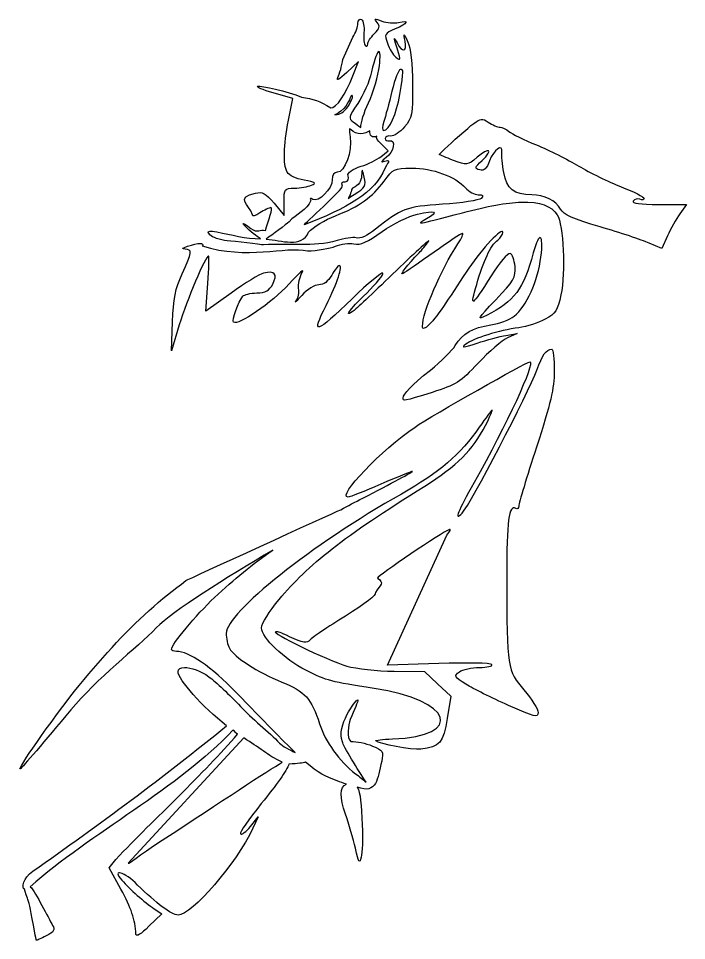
# Model space of a CAD drawing. Header units: centimetres. Extents: x -7.1 to 27.8, y -26.2 to 9.4.
# Drawn here: x 0.31 to 5.8, y -26.21 to -18.63 of the extents above; entities that cross this region are included whole.
import ezdxf

# ---------------------------------------------------------------- set-up
doc = ezdxf.new("R2010")
doc.units = ezdxf.units.CM
doc.header["$MEASUREMENT"] = 0
doc.layers.add('Layer 1', color=7, linetype='Continuous')

msp = doc.modelspace()

# ---------------------------------------------------------------- linework, layer by layer
at = {"layer": 'Layer 1', "color": 69}
for points, knots in [([(3.24245, -18.63113), (3.2368, -18.6328), (3.24267, -18.64174), (3.25651, -18.65841), (3.25651, -18.65841), (3.28243, -18.68966), (3.27743, -18.70777), (3.23336, -18.75185), (3.23336, -18.75185), (3.20328, -18.78192), (3.17879, -18.82003), (3.17879, -18.83701), (3.17879, -18.83701), (3.17879, -18.85399), (3.17025, -18.85989), (3.15977, -18.84941), (3.15977, -18.84941), (3.14929, -18.83893), (3.144, -18.79061), (3.14819, -18.74192), (3.14819, -18.74192), (3.15239, -18.69324), (3.14389, -18.64487), (3.12835, -18.63526), (3.12835, -18.63526), (3.11237, -18.62539), (3.09911, -18.6388), (3.09858, -18.66586), (3.09858, -18.66586), (3.09807, -18.69218), (3.07977, -18.74371), (3.05724, -18.77996), (3.05724, -18.77996), (3.05724, -18.77996), (2.97456, -18.96351), (2.97456, -18.96351), (2.97456, -18.96351), (2.96659, -19.01553), (2.9484, -19.08158), (2.93405, -19.11069), (2.93405, -19.11069), (2.9178, -19.14363), (2.94496, -19.12866), (3.00598, -19.071), (3.00598, -19.071), (3.00598, -19.071), (3.10354, -18.9784), (3.10354, -18.9784), (3.10354, -18.9784), (3.10354, -18.9784), (3.05807, -19.09746), (3.05807, -19.09746), (3.05807, -19.09746), (2.99889, -19.2501), (2.92118, -19.36204), (2.87451, -19.36204), (2.87451, -19.36204), (2.78819, -19.30104), (2.7288, -19.29018), (2.63391, -19.27192), (2.63391, -19.27192), (2.51965, -19.22807), (2.30118, -19.17447), (2.27424, -19.18345), (2.27424, -19.18345), (2.25718, -19.18914), (2.31458, -19.21338), (2.4024, -19.23802), (2.4024, -19.23802), (2.4024, -19.23802), (2.56198, -19.28349), (2.56198, -19.28349), (2.56198, -19.28349), (2.56198, -19.28349), (2.52725, -19.46126), (2.52725, -19.46126), (2.52725, -19.46126), (2.48566, -19.6761), (2.48208, -19.82523), (2.5165, -19.88955), (2.5165, -19.88955), (2.53163, -19.91783), (2.5881, -19.94504), (2.65541, -19.95653), (2.65541, -19.95653), (2.74873, -19.97246), (2.75931, -19.97977), (2.71576, -19.99787), (2.71576, -19.99787), (2.68666, -20.00997), (2.62415, -20.02082), (2.57686, -20.02185), (2.57686, -20.02185), (2.4937, -20.02364), (2.49087, -20.02694), (2.49087, -20.13512), (2.49087, -20.13512), (2.49087, -20.13512), (2.49087, -20.24757), (2.49087, -20.24757), (2.49087, -20.24757), (2.49087, -20.24757), (2.40819, -20.1467), (2.40819, -20.1467), (2.40819, -20.1467), (2.33876, -20.06247), (2.31399, -20.04889), (2.25605, -20.06319), (2.25605, -20.06319), (2.09011, -20.09991), (2.19722, -20.15287), (2.23207, -20.24095), (2.23207, -20.24095), (2.22772, -20.25662), (2.2542, -20.25004), (2.29078, -20.22607), (2.29078, -20.22607), (2.32736, -20.2021), (2.36869, -20.18225), (2.38338, -20.18225), (2.38338, -20.18225), (2.40149, -20.18225), (2.36482, -20.28776), (2.33708, -20.37159), (2.33708, -20.37159), (2.29719, -20.35706), (2.27017, -20.39602), (2.21884, -20.35258), (2.21884, -20.35258), (2.06091, -20.23742), (2.23747, -20.4054), (2.29822, -20.43774), (2.29822, -20.43774), (2.17532, -20.44054), (2.05836, -20.40357), (1.93855, -20.38234), (1.93855, -20.38234), (1.91017, -20.37758), (1.89187, -20.37525), (1.88067, -20.37573), (1.88067, -20.37573), (1.86201, -20.37652), (1.86467, -20.38521), (1.8815, -20.40549), (1.8815, -20.40549), (1.89896, -20.42653), (1.963, -20.44876), (2.02371, -20.45427), (2.02371, -20.45427), (2.08443, -20.45979), (2.29513, -20.48646), (2.32302, -20.489), (2.32302, -20.489), (2.53147, -20.47237), (2.72636, -20.51116), (2.92743, -20.45345), (2.92743, -20.45345), (2.98564, -20.43403), (3.05701, -20.42376), (3.08535, -20.43112), (3.08535, -20.43112), (3.1182, -20.43965), (3.17578, -20.41389), (3.2441, -20.35919), (3.2441, -20.35919), (3.45797, -20.18795), (3.49008, -20.17533), (3.79477, -20.15496), (3.79477, -20.15496), (3.95319, -20.14437), (4.09586, -20.12259), (4.11227, -20.10618), (4.11227, -20.10618), (4.13441, -20.08404), (4.12844, -20.07642), (4.08829, -20.07642), (4.08829, -20.07642), (4.05853, -20.07642), (4.01101, -20.05058), (3.98328, -20.01936), (3.98328, -20.01936), (3.89984, -19.9254), (3.71129, -19.85627), (3.54259, -19.85731), (3.54259, -19.85731), (3.39543, -19.85821), (3.38741, -19.86201), (3.31356, -19.96397), (3.31356, -19.96397), (3.21709, -20.09714), (3.11391, -20.17013), (2.9142, -20.2484), (2.9142, -20.2484), (2.82752, -20.28237), (2.72745, -20.34358), (2.69179, -20.38482), (2.69179, -20.38482), (2.63682, -20.51788), (2.46825, -20.44981), (2.34369, -20.44104), (2.34369, -20.44104), (2.38901, -20.40845), (2.51053, -20.31987), (2.53221, -20.29801), (2.53221, -20.29801), (2.5911, -20.23487), (2.68203, -20.20194), (2.71163, -20.12272), (2.71163, -20.12272), (2.70131, -20.10602), (2.70772, -20.10232), (2.72734, -20.11445), (2.72734, -20.11445), (2.77337, -20.1429), (2.88774, -20.0272), (2.88774, -19.95239), (2.88774, -19.95239), (2.88774, -19.91444), (2.90377, -19.89121), (2.92908, -19.89121), (2.92908, -19.89121), (2.98997, -19.89121), (3.0544, -19.71578), (3.03492, -19.60265), (3.03492, -19.60265), (3.02443, -19.54173), (3.02687, -19.52008), (3.04236, -19.54311), (3.04236, -19.54311), (3.08261, -19.5842), (3.16129, -19.58134), (3.19532, -19.5489), (3.19532, -19.5489), (3.19435, -19.58929), (3.2157, -19.6124), (3.25403, -19.59521), (3.25403, -19.59521), (3.24433, -19.60601), (3.261, -19.62947), (3.29123, -19.6597), (3.29123, -19.6597), (3.29123, -19.6597), (3.34663, -19.71427), (3.34663, -19.71427), (3.34663, -19.71427), (3.34663, -19.71427), (3.28627, -19.76305), (3.28627, -19.76305), (3.28627, -19.76305), (3.25342, -19.78966), (3.18146, -19.82494), (3.12587, -19.8416), (3.12587, -19.8416), (3.05833, -19.86183), (3.00828, -19.89599), (3.01755, -19.92015), (3.01755, -19.92015), (3.02596, -19.94205), (3.02187, -19.96893), (2.9944, -19.96893), (2.9944, -19.96893), (2.96392, -19.96893), (2.96128, -19.97635), (2.97208, -20.00448), (2.97208, -20.00448), (2.98091, -20.0275), (2.6496, -20.32401), (2.65535, -20.32356), (2.65535, -20.32356), (3.00425, -20.19177), (3.2457, -20.0554), (3.31935, -19.85896), (3.31935, -19.85896), (3.36165, -19.79091), (3.36156, -19.78792), (3.31769, -19.80108), (3.31769, -19.80108), (3.28483, -19.81094), (3.28875, -19.80194), (3.33092, -19.77049), (3.33092, -19.77049), (3.39421, -19.72329), (3.4135, -19.61933), (3.35655, -19.63241), (3.35655, -19.63241), (3.33793, -19.63669), (3.32305, -19.62795), (3.32348, -19.6134), (3.32348, -19.6134), (3.32391, -19.59884), (3.34449, -19.58944), (3.36895, -19.59272), (3.36895, -19.59272), (3.39342, -19.59602), (3.44402, -19.56273), (3.4814, -19.51831), (3.4814, -19.51831), (3.54486, -19.4429), (3.54949, -19.41987), (3.54838, -19.16857), (3.54838, -19.16857), (3.5476, -18.99396), (3.53378, -18.87113), (3.50951, -18.81965), (3.50951, -18.81965), (3.47215, -18.74036), (3.4722, -18.74035), (3.48719, -18.81303), (3.48719, -18.81303), (3.5053, -18.9008), (3.46375, -18.909), (3.42022, -18.82626), (3.42022, -18.82626), (3.39642, -18.78102), (3.39321, -18.77944), (3.40616, -18.81965), (3.40616, -18.81965), (3.45477, -18.97051), (3.45479, -18.98014), (3.4103, -18.94367), (3.4103, -18.94367), (3.38707, -18.92464), (3.35609, -18.8733), (3.34084, -18.82957), (3.34084, -18.82957), (3.31452, -18.75406), (3.31732, -18.74859), (3.40451, -18.71216), (3.40451, -18.71216), (3.51001, -18.66808), (3.52778, -18.63453), (3.43262, -18.65841), (3.43262, -18.65841), (3.39725, -18.66729), (3.33575, -18.66188), (3.29619, -18.64684), (3.29619, -18.64684), (3.26526, -18.63508), (3.2481, -18.62946), (3.24245, -18.63113)], [0, 0, 0, 0, 0.0116279, 0.0116279, 0.0116279, 0.0116279, 0.0232558, 0.0232558, 0.0232558, 0.0232558, 0.0348837, 0.0348837, 0.0348837, 0.0348837, 0.0465116, 0.0465116, 0.0465116, 0.0465116, 0.0581395, 0.0581395, 0.0581395, 0.0581395, 0.0697674, 0.0697674, 0.0697674, 0.0697674, 0.0813953, 0.0813953, 0.0813953, 0.0813953, 0.0930233, 0.0930233, 0.0930233, 0.0930233, 0.1046512, 0.1046512, 0.1046512, 0.1046512, 0.1162791, 0.1162791, 0.1162791, 0.1162791, 0.127907, 0.127907, 0.127907, 0.127907, 0.1395349, 0.1395349, 0.1395349, 0.1395349, 0.1511628, 0.1511628, 0.1511628, 0.1511628, 0.1627907, 0.1627907, 0.1627907, 0.1627907, 0.1744186, 0.1744186, 0.1744186, 0.1744186, 0.1860465, 0.1860465, 0.1860465, 0.1860465, 0.1976744, 0.1976744, 0.1976744, 0.1976744, 0.2093023, 0.2093023, 0.2093023, 0.2093023, 0.2209302, 0.2209302, 0.2209302, 0.2209302, 0.2325581, 0.2325581, 0.2325581, 0.2325581, 0.244186, 0.244186, 0.244186, 0.244186, 0.255814, 0.255814, 0.255814, 0.255814, 0.2674419, 0.2674419, 0.2674419, 0.2674419, 0.2790698, 0.2790698, 0.2790698, 0.2790698, 0.2906977, 0.2906977, 0.2906977, 0.2906977, 0.3023256, 0.3023256, 0.3023256, 0.3023256, 0.3139535, 0.3139535, 0.3139535, 0.3139535, 0.3255814, 0.3255814, 0.3255814, 0.3255814, 0.3372093, 0.3372093, 0.3372093, 0.3372093, 0.3488372, 0.3488372, 0.3488372, 0.3488372, 0.3604651, 0.3604651, 0.3604651, 0.3604651, 0.372093, 0.372093, 0.372093, 0.372093, 0.3837209, 0.3837209, 0.3837209, 0.3837209, 0.3953488, 0.3953488, 0.3953488, 0.3953488, 0.4069767, 0.4069767, 0.4069767, 0.4069767, 0.4186047, 0.4186047, 0.4186047, 0.4186047, 0.4302326, 0.4302326, 0.4302326, 0.4302326, 0.4418605, 0.4418605, 0.4418605, 0.4418605, 0.4534884, 0.4534884, 0.4534884, 0.4534884, 0.4651163, 0.4651163, 0.4651163, 0.4651163, 0.4767442, 0.4767442, 0.4767442, 0.4767442, 0.4883721, 0.4883721, 0.4883721, 0.4883721, 0.5, 0.5, 0.5, 0.5, 0.5116279, 0.5116279, 0.5116279, 0.5116279, 0.5232558, 0.5232558, 0.5232558, 0.5232558, 0.5348837, 0.5348837, 0.5348837, 0.5348837, 0.5465116, 0.5465116, 0.5465116, 0.5465116, 0.5581395, 0.5581395, 0.5581395, 0.5581395, 0.5697674, 0.5697674, 0.5697674, 0.5697674, 0.5813953, 0.5813953, 0.5813953, 0.5813953, 0.5930233, 0.5930233, 0.5930233, 0.5930233, 0.6046512, 0.6046512, 0.6046512, 0.6046512, 0.6162791, 0.6162791, 0.6162791, 0.6162791, 0.627907, 0.627907, 0.627907, 0.627907, 0.6395349, 0.6395349, 0.6395349, 0.6395349, 0.6511628, 0.6511628, 0.6511628, 0.6511628, 0.6627907, 0.6627907, 0.6627907, 0.6627907, 0.6744186, 0.6744186, 0.6744186, 0.6744186, 0.6860465, 0.6860465, 0.6860465, 0.6860465, 0.6976744, 0.6976744, 0.6976744, 0.6976744, 0.7093023, 0.7093023, 0.7093023, 0.7093023, 0.7209302, 0.7209302, 0.7209302, 0.7209302, 0.7325581, 0.7325581, 0.7325581, 0.7325581, 0.744186, 0.744186, 0.744186, 0.744186, 0.755814, 0.755814, 0.755814, 0.755814, 0.7674419, 0.7674419, 0.7674419, 0.7674419, 0.7790698, 0.7790698, 0.7790698, 0.7790698, 0.7906977, 0.7906977, 0.7906977, 0.7906977, 0.8023256, 0.8023256, 0.8023256, 0.8023256, 0.8139535, 0.8139535, 0.8139535, 0.8139535, 0.8255814, 0.8255814, 0.8255814, 0.8255814, 0.8372093, 0.8372093, 0.8372093, 0.8372093, 0.8488372, 0.8488372, 0.8488372, 0.8488372, 0.8604651, 0.8604651, 0.8604651, 0.8604651, 0.872093, 0.872093, 0.872093, 0.872093, 0.8837209, 0.8837209, 0.8837209, 0.8837209, 0.8953488, 0.8953488, 0.8953488, 0.8953488, 0.9069767, 0.9069767, 0.9069767, 0.9069767, 0.9186047, 0.9186047, 0.9186047, 0.9186047, 0.9302326, 0.9302326, 0.9302326, 0.9302326, 0.9418605, 0.9418605, 0.9418605, 0.9418605, 0.9534884, 0.9534884, 0.9534884, 0.9534884, 0.9651163, 0.9651163, 0.9651163, 0.9651163, 0.9767442, 0.9767442, 0.9767442, 0.9767442, 1, 1, 1, 1]), ([(3.27139, -18.89737), (3.2813, -18.89849), (3.28421, -18.93652), (3.27552, -19.01478), (3.27552, -19.01478), (3.26683, -19.09314), (3.22652, -19.23006), (3.1854, -19.31905), (3.1854, -19.31905), (3.14641, -19.40343), (3.12422, -19.47876), (3.12173, -19.52327), (3.12173, -19.52327), (3.10468, -19.50754), (3.07783, -19.49065), (3.06138, -19.47862), (3.06138, -19.47862), (3.01827, -19.4471), (3.02056, -19.43666), (3.09693, -19.32566), (3.09693, -19.32566), (3.14201, -19.26013), (3.19325, -19.14341), (3.2102, -19.06604), (3.2102, -19.06604), (3.23449, -18.95525), (3.25865, -18.89592), (3.27139, -18.89737)], [0, 0, 0, 0, 0.125, 0.125, 0.125, 0.125, 0.25, 0.25, 0.25, 0.25, 0.375, 0.375, 0.375, 0.375, 0.5, 0.5, 0.5, 0.5, 0.625, 0.625, 0.625, 0.625, 0.75, 0.75, 0.75, 0.75, 1, 1, 1, 1]), ([(3.44668, -19.04454), (3.47587, -19.04454), (3.47579, -19.04718), (3.44254, -19.25207), (3.44254, -19.25207), (3.4166, -19.41195), (3.35571, -19.54725), (3.31025, -19.54725), (3.31025, -19.54725), (3.29864, -19.54725), (3.29936, -19.51451), (3.3119, -19.47449), (3.3119, -19.47449), (3.32445, -19.43447), (3.35469, -19.32136), (3.37888, -19.22314), (3.37888, -19.22314), (3.40306, -19.12491), (3.43374, -19.04454), (3.44668, -19.04454)], [0, 0, 0, 0, 0.1666667, 0.1666667, 0.1666667, 0.1666667, 0.3333333, 0.3333333, 0.3333333, 0.3333333, 0.5, 0.5, 0.5, 0.5, 0.6666667, 0.6666667, 0.6666667, 0.6666667, 1, 1, 1, 1]), ([(3.04815, -19.25952), (3.06109, -19.25948), (3.05468, -19.28487), (3.02582, -19.33558), (3.02582, -19.33558), (3.0002, -19.38061), (2.95822, -19.41486), (2.92908, -19.41496), (2.92908, -19.41496), (2.88393, -19.4151), (2.91539, -19.43604), (2.98238, -19.36611), (2.98238, -19.36611), (3.03101, -19.31536), (3.03521, -19.25954), (3.04815, -19.25952)], [0, 0, 0, 0, 0.2, 0.2, 0.2, 0.2, 0.4, 0.4, 0.4, 0.4, 0.6, 0.6, 0.6, 0.6, 1, 1, 1, 1]), ([(4.1131, -19.4563), (4.08124, -19.46015), (4.03973, -19.49646), (3.9345, -19.58942), (3.9345, -19.58942), (3.83952, -19.67332), (3.76476, -19.74329), (3.76831, -19.74569), (3.76831, -19.74569), (3.77186, -19.74809), (3.82453, -19.76983), (3.88572, -19.79364), (3.88572, -19.79364), (3.99573, -19.83646), (3.99758, -19.83599), (4.07837, -19.76801), (4.07837, -19.76801), (4.17952, -19.6829), (4.21607, -19.70511), (4.12054, -19.79364), (4.12054, -19.79364), (4.05723, -19.85231), (4.05579, -19.85962), (4.10069, -19.87136), (4.10069, -19.87136), (4.1377, -19.88104), (4.1574, -19.86275), (4.18089, -19.79778), (4.18089, -19.79778), (4.21493, -19.70365), (4.29325, -19.64927), (4.28342, -19.72667), (4.28342, -19.72667), (4.28026, -19.75158), (4.28701, -19.82664), (4.2983, -19.89369), (4.2983, -19.89369), (4.32074, -20.0269), (4.38252, -20.07642), (4.52816, -20.07642), (4.52816, -20.07642), (4.63341, -20.07642), (4.72802, -20.12315), (4.76629, -20.19465), (4.76629, -20.19465), (4.79092, -20.24069), (4.86573, -20.27424), (5.09288, -20.341), (5.09288, -20.341), (5.25495, -20.38863), (5.43547, -20.44808), (5.49389, -20.47329), (5.49389, -20.47329), (5.49389, -20.47329), (5.59972, -20.51959), (5.59972, -20.51959), (5.59972, -20.51959), (5.59972, -20.51959), (5.64602, -20.41459), (5.64602, -20.41459), (5.64602, -20.41459), (5.67148, -20.35685), (5.71679, -20.27497), (5.7469, -20.23268), (5.7469, -20.23268), (5.7469, -20.23268), (5.80229, -20.15579), (5.80229, -20.15579), (5.80229, -20.15579), (5.80229, -20.15579), (5.57409, -20.15579), (5.57409, -20.15579), (5.57409, -20.15579), (5.41894, -20.15579), (5.35138, -20.14689), (5.36325, -20.12768), (5.36325, -20.12768), (5.37286, -20.11214), (5.39747, -20.10581), (5.41782, -20.11362), (5.41782, -20.11362), (5.43818, -20.12144), (5.4542, -20.11798), (5.4542, -20.10618), (5.4542, -20.10618), (5.4542, -20.09438), (5.36933, -20.05176), (5.26569, -20.0111), (5.26569, -20.0111), (5.16204, -19.97044), (5.00429, -19.89351), (4.91511, -19.83995), (4.91511, -19.83995), (4.82594, -19.78638), (4.66971, -19.70802), (4.56785, -19.66631), (4.56785, -19.66631), (4.46598, -19.6246), (4.36427, -19.57468), (4.3413, -19.55552), (4.3413, -19.55552), (4.31832, -19.53636), (4.28527, -19.52079), (4.26771, -19.52079), (4.26771, -19.52079), (4.25015, -19.52079), (4.20636, -19.50181), (4.17097, -19.47862), (4.17097, -19.47862), (4.14745, -19.46321), (4.13221, -19.45399), (4.1131, -19.4563)], [0, 0, 0, 0, 0.0344828, 0.0344828, 0.0344828, 0.0344828, 0.0689655, 0.0689655, 0.0689655, 0.0689655, 0.1034483, 0.1034483, 0.1034483, 0.1034483, 0.137931, 0.137931, 0.137931, 0.137931, 0.1724138, 0.1724138, 0.1724138, 0.1724138, 0.2068966, 0.2068966, 0.2068966, 0.2068966, 0.2413793, 0.2413793, 0.2413793, 0.2413793, 0.2758621, 0.2758621, 0.2758621, 0.2758621, 0.3103448, 0.3103448, 0.3103448, 0.3103448, 0.3448276, 0.3448276, 0.3448276, 0.3448276, 0.3793103, 0.3793103, 0.3793103, 0.3793103, 0.4137931, 0.4137931, 0.4137931, 0.4137931, 0.4482759, 0.4482759, 0.4482759, 0.4482759, 0.4827586, 0.4827586, 0.4827586, 0.4827586, 0.5172414, 0.5172414, 0.5172414, 0.5172414, 0.5517241, 0.5517241, 0.5517241, 0.5517241, 0.5862069, 0.5862069, 0.5862069, 0.5862069, 0.6206897, 0.6206897, 0.6206897, 0.6206897, 0.6551724, 0.6551724, 0.6551724, 0.6551724, 0.6896552, 0.6896552, 0.6896552, 0.6896552, 0.7241379, 0.7241379, 0.7241379, 0.7241379, 0.7586207, 0.7586207, 0.7586207, 0.7586207, 0.7931034, 0.7931034, 0.7931034, 0.7931034, 0.8275862, 0.8275862, 0.8275862, 0.8275862, 0.862069, 0.862069, 0.862069, 0.862069, 0.8965517, 0.8965517, 0.8965517, 0.8965517, 0.9310345, 0.9310345, 0.9310345, 0.9310345, 1, 1, 1, 1]), ([(3.13414, -19.87302), (3.13697, -19.87441), (3.14199, -19.89305), (3.15067, -19.9309), (3.15067, -19.9309), (3.16709, -20.00246), (3.15894, -20.01644), (3.06716, -20.07311), (3.06716, -20.07311), (3.0485, -20.08463), (3.03246, -20.09588), (3.01838, -20.10618), (3.01838, -20.10618), (3.04646, -20.06706), (3.04075, -20.02719), (3.05972, -20.01854), (3.05972, -20.01854), (3.10376, -19.99847), (3.12709, -19.96577), (3.12918, -19.92015), (3.12918, -19.92015), (3.13067, -19.88748), (3.13131, -19.87163), (3.13414, -19.87302)], [0, 0, 0, 0, 0.1428571, 0.1428571, 0.1428571, 0.1428571, 0.2857143, 0.2857143, 0.2857143, 0.2857143, 0.4285714, 0.4285714, 0.4285714, 0.4285714, 0.5714286, 0.5714286, 0.5714286, 0.5714286, 0.7142857, 0.7142857, 0.7142857, 0.7142857, 1, 1, 1, 1]), ([(4.44217, -20.13677), (4.32143, -20.14109), (4.16313, -20.17032), (3.95931, -20.22359), (3.95931, -20.22359), (3.56274, -20.32723), (3.5768, -20.32435), (3.66413, -20.27403), (3.66413, -20.27403), (3.7668, -20.21486), (3.7402, -20.20107), (3.58806, -20.23517), (3.58806, -20.23517), (3.51459, -20.25163), (3.39168, -20.31266), (3.29867, -20.37903), (3.29867, -20.37903), (3.17419, -20.46787), (3.12093, -20.49133), (3.06551, -20.48073), (3.06551, -20.48073), (3.02597, -20.47318), (2.95726, -20.48157), (2.91338, -20.49975), (2.91338, -20.49975), (2.86949, -20.51793), (2.76602, -20.53567), (2.68269, -20.53861), (2.68269, -20.53861), (2.50059, -20.49597), (2.18648, -20.61435), (1.81783, -20.49727), (1.81783, -20.49727), (1.8353, -20.46902), (1.78992, -20.47003), (1.69712, -20.49975), (1.69712, -20.49975), (1.65302, -20.51387), (1.64641, -20.52197), (1.67727, -20.52373), (1.67727, -20.52373), (1.73847, -20.52721), (1.7365, -20.54502), (1.65247, -20.72795), (1.65247, -20.72795), (1.59534, -20.85234), (1.57987, -20.93083), (1.5731, -21.12152), (1.5731, -21.12152), (1.5731, -21.12152), (1.564, -21.35965), (1.564, -21.35965), (1.564, -21.35965), (1.564, -21.35965), (1.62849, -21.14715), (1.62849, -21.14715), (1.62849, -21.14715), (1.68947, -20.94696), (1.84542, -20.57912), (1.8691, -20.57912), (1.8691, -20.57912), (1.87507, -20.57912), (1.87297, -20.68135), (1.86414, -20.8065), (1.86414, -20.8065), (1.86414, -20.8065), (1.8476, -21.03388), (1.8476, -21.03388), (1.8476, -21.03388), (1.8476, -21.03388), (2.05513, -20.88505), (2.05513, -20.88505), (2.05513, -20.88505), (2.16928, -20.80315), (2.29022, -20.72957), (2.32302, -20.72134), (2.32302, -20.72134), (2.41457, -20.69836), (2.43971, -20.72915), (2.39744, -20.81064), (2.39744, -20.81064), (2.36824, -20.86691), (2.34065, -20.88217), (2.2668, -20.88422), (2.2668, -20.88422), (2.21516, -20.88566), (2.16299, -20.89796), (2.15104, -20.91151), (2.15104, -20.91151), (2.11464, -20.9528), (2.0596, -21.10863), (2.0758, -21.12483), (2.0758, -21.12483), (2.10939, -21.15841), (2.39088, -20.96432), (2.53221, -20.80981), (2.53221, -20.80981), (2.61489, -20.71942), (2.66354, -20.67691), (2.64052, -20.71555), (2.64052, -20.71555), (2.61751, -20.75419), (2.60434, -20.81289), (2.61076, -20.84619), (2.61076, -20.84619), (2.61717, -20.87949), (2.60798, -20.92614), (2.59009, -20.94954), (2.59009, -20.94954), (2.57219, -20.97294), (2.59273, -20.95294), (2.63639, -20.90489), (2.63639, -20.90489), (2.68222, -20.85445), (2.74187, -20.81725), (2.77695, -20.81725), (2.77695, -20.81725), (2.81676, -20.81725), (2.85325, -20.78977), (2.88278, -20.73787), (2.88278, -20.73787), (2.90757, -20.69431), (2.93507, -20.65859), (2.94397, -20.6585), (2.94397, -20.6585), (2.97721, -20.65816), (2.9318, -20.797), (2.83648, -20.98675), (2.83648, -20.98675), (2.71193, -21.23467), (2.74766, -21.22551), (3.05394, -20.92887), (3.05394, -20.92887), (3.18156, -20.80526), (3.29333, -20.71186), (3.30281, -20.72134), (3.30281, -20.72134), (3.31228, -20.73081), (3.25305, -20.80447), (3.17052, -20.88505), (3.17052, -20.88505), (3.02414, -21.02797), (2.97339, -21.09675), (3.06634, -21.02726), (3.06634, -21.02726), (3.0918, -21.00823), (3.24883, -20.86085), (3.41526, -20.69984), (3.41526, -20.69984), (3.58168, -20.53883), (3.70072, -20.43096), (3.67984, -20.46006), (3.67984, -20.46006), (3.65896, -20.48917), (3.62397, -20.53135), (3.60212, -20.55349), (3.60212, -20.55349), (3.50595, -20.65093), (3.43346, -20.74469), (3.46983, -20.72465), (3.46983, -20.72465), (3.49166, -20.71262), (3.60663, -20.63344), (3.72532, -20.54853), (3.72532, -20.54853), (3.844, -20.46363), (3.94923, -20.39392), (3.95931, -20.39392), (3.95931, -20.39392), (3.96938, -20.39392), (3.95239, -20.43261), (3.92127, -20.47991), (3.92127, -20.47991), (3.77994, -20.69474), (3.63029, -21.04329), (3.6294, -21.15873), (3.6294, -21.15873), (3.62897, -21.21463), (3.71478, -21.12846), (3.82205, -20.96608), (3.82205, -20.96608), (3.87138, -20.89141), (3.95692, -20.76296), (4.0114, -20.68082), (4.0114, -20.68082), (4.11681, -20.52188), (4.29004, -20.33829), (4.29004, -20.38565), (4.29004, -20.38565), (4.29004, -20.40127), (4.27148, -20.42957), (4.24869, -20.44849), (4.24869, -20.44849), (4.18847, -20.49846), (4.13171, -20.61875), (4.07589, -20.81394), (4.07589, -20.81394), (4.01969, -21.01046), (4.02662, -21.00676), (4.19495, -20.74284), (4.19495, -20.74284), (4.26293, -20.63625), (4.33261, -20.55344), (4.35039, -20.55928), (4.35039, -20.55928), (4.36818, -20.56512), (4.38637, -20.61383), (4.39091, -20.66759), (4.39091, -20.66759), (4.39837, -20.75608), (4.3833, -20.78216), (4.23216, -20.94045), (4.23216, -20.94045), (4.08061, -21.09916), (4.07371, -21.11102), (4.15774, -21.0686), (4.15774, -21.0686), (4.38493, -20.95392), (4.46115, -20.85205), (4.54139, -20.55432), (4.54139, -20.55432), (4.59072, -20.37127), (4.62804, -20.39212), (4.60423, -20.58987), (4.60423, -20.58987), (4.58101, -20.7827), (4.48404, -20.99759), (4.38429, -21.07604), (4.38429, -21.07604), (4.3476, -21.10491), (4.26094, -21.13707), (4.19164, -21.14715), (4.19164, -21.14715), (4.04274, -21.16883), (3.96055, -21.21681), (3.89895, -21.31748), (3.89895, -21.31748), (3.87418, -21.35796), (3.78204, -21.44856), (3.69472, -21.51922), (3.69472, -21.51922), (3.53523, -21.64829), (3.47222, -21.71309), (3.47065, -21.74991), (3.47065, -21.74991), (3.46948, -21.77748), (3.46847, -21.77812), (3.70961, -21.70195), (3.70961, -21.70195), (3.90715, -21.63954), (3.93959, -21.61893), (4.08829, -21.46134), (4.08829, -21.46134), (4.17767, -21.36663), (4.28607, -21.27337), (4.32972, -21.25381), (4.32972, -21.25381), (4.32972, -21.25381), (4.4091, -21.21826), (4.4091, -21.21826), (4.4091, -21.21826), (4.4091, -21.21826), (4.31649, -21.23314), (4.31649, -21.23314), (4.31649, -21.23314), (4.26556, -21.2417), (4.15841, -21.27105), (4.07837, -21.29763), (4.07837, -21.29763), (3.96319, -21.33588), (3.94425, -21.33763), (3.98576, -21.3059), (3.98576, -21.3059), (4.04944, -21.25724), (4.26034, -21.19161), (4.42233, -21.1703), (4.42233, -21.1703), (4.48781, -21.16169), (4.58575, -21.13045), (4.63978, -21.10085), (4.63978, -21.10085), (4.72608, -21.05357), (4.74204, -21.02865), (4.76877, -20.89993), (4.76877, -20.89993), (4.80702, -20.71566), (4.78901, -20.32138), (4.739, -20.24261), (4.739, -20.24261), (4.69068, -20.16648), (4.59741, -20.13123), (4.44217, -20.13677)], [0, 0, 0, 0, 0.0135135, 0.0135135, 0.0135135, 0.0135135, 0.027027, 0.027027, 0.027027, 0.027027, 0.0405405, 0.0405405, 0.0405405, 0.0405405, 0.0540541, 0.0540541, 0.0540541, 0.0540541, 0.0675676, 0.0675676, 0.0675676, 0.0675676, 0.0810811, 0.0810811, 0.0810811, 0.0810811, 0.0945946, 0.0945946, 0.0945946, 0.0945946, 0.1081081, 0.1081081, 0.1081081, 0.1081081, 0.1216216, 0.1216216, 0.1216216, 0.1216216, 0.1351351, 0.1351351, 0.1351351, 0.1351351, 0.1486486, 0.1486486, 0.1486486, 0.1486486, 0.1621622, 0.1621622, 0.1621622, 0.1621622, 0.1756757, 0.1756757, 0.1756757, 0.1756757, 0.1891892, 0.1891892, 0.1891892, 0.1891892, 0.2027027, 0.2027027, 0.2027027, 0.2027027, 0.2162162, 0.2162162, 0.2162162, 0.2162162, 0.2297297, 0.2297297, 0.2297297, 0.2297297, 0.2432432, 0.2432432, 0.2432432, 0.2432432, 0.2567568, 0.2567568, 0.2567568, 0.2567568, 0.2702703, 0.2702703, 0.2702703, 0.2702703, 0.2837838, 0.2837838, 0.2837838, 0.2837838, 0.2972973, 0.2972973, 0.2972973, 0.2972973, 0.3108108, 0.3108108, 0.3108108, 0.3108108, 0.3243243, 0.3243243, 0.3243243, 0.3243243, 0.3378378, 0.3378378, 0.3378378, 0.3378378, 0.3513514, 0.3513514, 0.3513514, 0.3513514, 0.3648649, 0.3648649, 0.3648649, 0.3648649, 0.3783784, 0.3783784, 0.3783784, 0.3783784, 0.3918919, 0.3918919, 0.3918919, 0.3918919, 0.4054054, 0.4054054, 0.4054054, 0.4054054, 0.4189189, 0.4189189, 0.4189189, 0.4189189, 0.4324324, 0.4324324, 0.4324324, 0.4324324, 0.4459459, 0.4459459, 0.4459459, 0.4459459, 0.4594595, 0.4594595, 0.4594595, 0.4594595, 0.472973, 0.472973, 0.472973, 0.472973, 0.4864865, 0.4864865, 0.4864865, 0.4864865, 0.5, 0.5, 0.5, 0.5, 0.5135135, 0.5135135, 0.5135135, 0.5135135, 0.527027, 0.527027, 0.527027, 0.527027, 0.5405405, 0.5405405, 0.5405405, 0.5405405, 0.5540541, 0.5540541, 0.5540541, 0.5540541, 0.5675676, 0.5675676, 0.5675676, 0.5675676, 0.5810811, 0.5810811, 0.5810811, 0.5810811, 0.5945946, 0.5945946, 0.5945946, 0.5945946, 0.6081081, 0.6081081, 0.6081081, 0.6081081, 0.6216216, 0.6216216, 0.6216216, 0.6216216, 0.6351351, 0.6351351, 0.6351351, 0.6351351, 0.6486486, 0.6486486, 0.6486486, 0.6486486, 0.6621622, 0.6621622, 0.6621622, 0.6621622, 0.6756757, 0.6756757, 0.6756757, 0.6756757, 0.6891892, 0.6891892, 0.6891892, 0.6891892, 0.7027027, 0.7027027, 0.7027027, 0.7027027, 0.7162162, 0.7162162, 0.7162162, 0.7162162, 0.7297297, 0.7297297, 0.7297297, 0.7297297, 0.7432432, 0.7432432, 0.7432432, 0.7432432, 0.7567568, 0.7567568, 0.7567568, 0.7567568, 0.7702703, 0.7702703, 0.7702703, 0.7702703, 0.7837838, 0.7837838, 0.7837838, 0.7837838, 0.7972973, 0.7972973, 0.7972973, 0.7972973, 0.8108108, 0.8108108, 0.8108108, 0.8108108, 0.8243243, 0.8243243, 0.8243243, 0.8243243, 0.8378378, 0.8378378, 0.8378378, 0.8378378, 0.8513514, 0.8513514, 0.8513514, 0.8513514, 0.8648649, 0.8648649, 0.8648649, 0.8648649, 0.8783784, 0.8783784, 0.8783784, 0.8783784, 0.8918919, 0.8918919, 0.8918919, 0.8918919, 0.9054054, 0.9054054, 0.9054054, 0.9054054, 0.9189189, 0.9189189, 0.9189189, 0.9189189, 0.9324324, 0.9324324, 0.9324324, 0.9324324, 0.9459459, 0.9459459, 0.9459459, 0.9459459, 0.9594595, 0.9594595, 0.9594595, 0.9594595, 0.972973, 0.972973, 0.972973, 0.972973, 1, 1, 1, 1]), ([(4.69352, -21.34724), (4.64821, -21.34817), (4.6157, -21.39328), (4.57033, -21.5184), (4.57033, -21.5184), (4.50215, -21.7064), (4.02318, -22.62506), (3.95683, -22.69496), (3.95683, -22.69496), (3.88673, -22.76881), (3.92059, -22.68142), (4.05439, -22.44444), (4.05439, -22.44444), (4.32147, -21.9714), (4.56118, -21.45225), (4.51245, -21.45225), (4.51245, -21.45225), (4.48519, -21.45225), (3.71503, -21.88899), (3.56905, -21.9872), (3.56905, -21.9872), (3.29574, -22.17108), (2.92018, -22.5635), (3.01755, -22.5635), (3.01755, -22.5635), (3.0322, -22.5635), (3.15372, -22.51587), (3.28793, -22.45767), (3.28793, -22.45767), (3.42213, -22.39946), (3.53914, -22.35231), (3.54755, -22.35266), (3.54755, -22.35266), (3.55595, -22.35301), (3.37193, -22.45142), (3.1391, -22.57177), (3.1391, -22.57177), (3.07408, -22.60537), (3.01483, -22.63686), (2.9572, -22.66768), (2.9572, -22.66768), (2.86936, -22.70702), (1.7012, -23.23894), (1.68389, -23.25142), (1.68389, -23.25142), (1.27907, -23.54305), (0.87515, -23.98086), (0.45606, -24.5826), (0.45606, -24.5826), (0.36662, -24.71103), (0.30563, -24.80922), (0.32046, -24.80005), (0.32046, -24.80005), (0.33528, -24.79089), (0.52244, -24.57222), (0.73635, -24.31471), (0.73635, -24.31471), (0.95027, -24.05721), (1.27992, -23.8041), (1.43998, -23.64002), (1.43998, -23.64002), (1.57399, -23.50265), (2.01691, -23.22712), (2.39826, -23.00006), (2.39826, -23.00006), (2.22896, -23.11667), (2.08347, -23.23703), (1.91871, -23.39115), (1.91871, -23.39115), (1.76662, -23.53342), (1.56483, -23.7759), (1.56483, -23.81696), (1.56483, -23.81696), (1.56483, -23.82593), (1.58335, -23.8335), (1.60534, -23.8335), (1.60534, -23.8335), (1.70873, -23.8335), (1.8911, -23.95863), (2.09647, -24.17084), (2.09647, -24.17084), (2.33085, -24.41302), (2.4786, -24.5652), (2.58265, -24.66528), (2.58265, -24.66528), (2.53342, -24.64096), (2.4792, -24.61494), (2.45283, -24.58756), (2.45283, -24.58756), (2.37226, -24.50389), (2.21835, -24.37952), (2.13203, -24.2866), (2.13203, -24.2866), (2.0457, -24.19368), (1.92916, -24.08355), (1.87241, -24.04186), (1.87241, -24.04186), (1.80643, -23.99339), (1.72337, -23.96533), (1.67066, -23.96579), (1.67066, -23.96579), (1.63904, -23.96607), (1.61838, -23.97642), (1.61857, -23.99886), (1.61857, -23.99886), (1.61916, -24.06801), (1.81954, -24.28781), (2.01793, -24.44617), (2.01793, -24.44617), (1.50124, -24.86701), (0.96932, -25.25877), (0.42381, -25.64259), (0.42381, -25.64259), (0.34335, -25.69643), (0.32895, -25.78273), (0.35436, -25.78976), (0.35436, -25.78976), (0.35905, -25.80664), (0.38204, -25.87189), (0.3833, -25.87575), (0.3833, -25.87575), (0.39621, -25.91542), (0.40643, -25.963), (0.44035, -26.1486), (0.44035, -26.1486), (0.44567, -26.17771), (0.45081, -26.20495), (0.45192, -26.20896), (0.45192, -26.20896), (0.45304, -26.21297), (0.48988, -26.19776), (0.53378, -26.17506), (0.53378, -26.17506), (0.59847, -26.14161), (0.60823, -26.12504), (0.5867, -26.08824), (0.5867, -26.08824), (0.5505, -26.02641), (0.44996, -25.81635), (0.40314, -25.76992), (0.40314, -25.76992), (0.8957, -25.33344), (1.62625, -24.95734), (2.07002, -24.4809), (2.07002, -24.4809), (2.09172, -24.49763), (2.0877, -24.50008), (2.10888, -24.5148), (2.10888, -24.5148), (1.83041, -24.83651), (1.42972, -25.20698), (1.10677, -25.54502), (1.10677, -25.54502), (1.10677, -25.54502), (1.0522, -25.61365), (1.0522, -25.61365), (1.0522, -25.61365), (1.0522, -25.61365), (1.14811, -25.78976), (1.14811, -25.78976), (1.14811, -25.78976), (1.23382, -25.94649), (1.26526, -26.03965), (1.27213, -26.16101), (1.27213, -26.16101), (1.27349, -26.18497), (1.31387, -26.15989), (1.37962, -26.09569), (1.37962, -26.09569), (1.37962, -26.09569), (1.48463, -25.99316), (1.48463, -25.99316), (1.48463, -25.99316), (1.48463, -25.99316), (1.42344, -25.95182), (1.42344, -25.95182), (1.42344, -25.95182), (1.34232, -25.89749), (1.22007, -25.78964), (1.1572, -25.717), (1.1572, -25.717), (1.0684, -25.61439), (1.17772, -25.6474), (1.28619, -25.75586), (1.28619, -25.75586), (1.43454, -25.90422), (1.56736, -26.00308), (1.61857, -26.00308), (1.61857, -26.00308), (1.73178, -26.00308), (2.09686, -25.57962), (2.23455, -25.28871), (2.23455, -25.28871), (2.23455, -25.28871), (2.27838, -25.1961), (2.27838, -25.1961), (2.27838, -25.1961), (2.27838, -25.1961), (2.21388, -25.27465), (2.21388, -25.27465), (2.21388, -25.27465), (2.17835, -25.31774), (2.14212, -25.3451), (2.13285, -25.33584), (2.13285, -25.33584), (2.12359, -25.32657), (2.19997, -25.21439), (2.30318, -25.08614), (2.30318, -25.08614), (2.42941, -24.92929), (2.51324, -24.81546), (2.53138, -24.7612), (2.53138, -24.7612), (2.60577, -24.7582), (2.64839, -24.75253), (2.66698, -24.74383), (2.66698, -24.74383), (2.77493, -24.83886), (2.82858, -24.86127), (2.92743, -24.89845), (2.92743, -24.89845), (2.954, -24.90844), (2.97992, -24.91755), (3.00515, -24.92573), (3.00515, -24.92573), (2.94631, -24.94826), (2.94942, -25.03709), (2.99688, -25.17212), (2.99688, -25.17212), (3.02474, -25.25137), (3.06107, -25.37786), (3.07791, -25.45407), (3.07791, -25.45407), (3.10409, -25.57255), (3.11095, -25.58339), (3.12587, -25.52683), (3.12587, -25.52683), (3.13547, -25.49045), (3.13938, -25.37139), (3.13414, -25.26225), (3.13414, -25.26225), (3.12605, -25.09411), (3.12049, -24.99671), (3.09362, -24.95136), (3.09362, -24.95136), (3.25897, -25.01098), (3.25661, -24.88071), (3.29454, -24.73804), (3.29454, -24.73804), (3.30978, -24.65727), (3.30368, -24.64762), (3.2193, -24.61237), (3.2193, -24.61237), (3.16035, -24.58773), (3.08739, -24.57383), (3.04071, -24.57433), (3.04071, -24.57433), (3.00372, -24.54948), (3.01913, -24.43729), (3.03409, -24.39326), (3.03409, -24.39326), (3.07033, -24.31541), (3.09924, -24.24398), (3.09858, -24.23451), (3.09858, -24.23451), (3.09844, -24.23245), (3.09798, -24.23114), (3.09693, -24.2312), (3.09693, -24.2312), (3.08126, -24.23211), (2.91769, -24.4458), (2.97125, -24.57681), (2.97125, -24.57681), (2.97551, -24.61101), (3.10215, -24.81454), (3.16638, -24.90837), (3.16638, -24.90837), (3.14136, -24.88854), (3.11065, -24.86443), (3.07957, -24.84057), (3.07957, -24.84057), (2.9465, -24.73843), (2.82954, -24.5767), (2.78274, -24.42881), (2.78274, -24.42881), (2.71807, -24.22448), (2.66104, -24.16076), (2.47351, -24.08568), (2.47351, -24.08568), (2.27435, -24.00595), (2.08164, -23.88211), (2.0419, -23.80787), (2.0419, -23.80787), (2.02713, -23.78027), (2.01462, -23.72511), (2.01462, -23.6855), (2.01462, -23.6855), (2.01462, -23.51569), (2.723, -22.95242), (3.4566, -22.5387), (3.4566, -22.5387), (3.76637, -22.36399), (3.9424, -22.21274), (4.09739, -21.98803), (4.09739, -21.98803), (4.15008, -21.91163), (4.19729, -21.84912), (4.20239, -21.84912), (4.20239, -21.84912), (4.20749, -21.84912), (4.18315, -21.90568), (4.14782, -21.9748), (4.14782, -21.9748), (4.04522, -22.17553), (3.9104, -22.30953), (3.64842, -22.47337), (3.64842, -22.47337), (2.9742, -22.89504), (2.69199, -23.11557), (2.44953, -23.40768), (2.44953, -23.40768), (2.37056, -23.50282), (2.30566, -23.6063), (2.30566, -23.63837), (2.30566, -23.63837), (2.30566, -23.72058), (2.49219, -23.89963), (2.67112, -23.98894), (2.67112, -23.98894), (2.84875, -24.07761), (2.87291, -24.084), (3.23088, -24.13777), (3.23088, -24.13777), (3.8766, -24.23476), (3.98435, -24.53068), (3.38218, -24.55366), (3.38218, -24.55366), (3.30114, -24.55675), (3.23991, -24.56435), (3.24576, -24.5702), (3.24576, -24.5702), (3.27105, -24.59549), (3.54482, -24.64561), (3.61617, -24.638), (3.61617, -24.638), (3.77131, -24.62146), (3.8029, -24.58434), (3.83363, -24.38582), (3.83363, -24.38582), (3.83363, -24.38582), (3.86257, -24.20143), (3.86257, -24.20143), (3.86257, -24.20143), (3.86257, -24.20143), (3.75343, -24.10056), (3.75343, -24.10056), (3.75343, -24.10056), (3.75343, -24.10056), (3.64511, -23.99886), (3.64511, -23.99886), (3.64511, -23.99886), (3.64511, -23.99886), (3.39541, -23.99638), (3.39541, -23.99638), (3.39541, -23.99638), (3.25808, -23.99504), (3.08368, -23.97632), (3.00763, -23.95422), (3.00763, -23.95422), (2.84715, -23.90756), (2.36501, -23.67245), (2.4239, -23.67144), (2.4239, -23.67144), (2.44572, -23.67107), (2.46, -23.67763), (2.53552, -23.71278), (2.53552, -23.71278), (2.65069, -23.76641), (2.67792, -23.77072), (2.70336, -23.74007), (2.70336, -23.74007), (2.72004, -23.71997), (2.85154, -23.63159), (2.99523, -23.54328), (2.99523, -23.54328), (3.16047, -23.44174), (3.25166, -23.37), (3.24328, -23.34815), (3.24328, -23.34815), (3.28274, -23.28441), (3.32013, -23.27096), (3.25899, -23.23157), (3.25899, -23.23157), (3.25944, -23.21224), (3.79208, -22.85144), (3.85099, -22.83056), (3.85099, -22.83056), (3.86726, -22.8248), (3.85722, -22.84564), (3.8295, -22.87686), (3.8295, -22.87686), (3.8295, -22.87686), (3.3425, -23.94595), (3.3425, -23.94595), (3.3425, -23.94595), (3.3425, -23.94595), (3.76418, -23.93272), (3.76418, -23.93272), (3.76418, -23.93272), (3.99768, -23.92516), (4.19186, -23.92962), (4.19991, -23.94264), (4.19991, -23.94264), (4.2079, -23.95556), (4.16177, -23.96579), (4.09821, -23.96579), (4.09821, -23.96579), (4.03465, -23.96579), (3.96096, -23.98222), (3.93367, -24.00217), (3.93367, -24.00217), (3.88698, -24.03631), (3.88946, -24.04226), (3.98742, -24.10387), (3.98742, -24.10387), (4.04467, -24.13988), (4.20173, -24.21787), (4.33634, -24.2775), (4.33634, -24.2775), (4.55387, -24.37388), (4.58108, -24.38083), (4.58108, -24.33703), (4.58108, -24.33703), (4.58108, -24.30994), (4.52871, -24.22623), (4.4645, -24.151), (4.4645, -24.151), (4.32683, -23.98973), (4.3248, -23.97678), (4.32311, -23.22496), (4.32311, -23.22496), (4.32207, -22.76084), (4.34048, -22.62168), (4.39752, -22.65693), (4.39752, -22.65693), (4.41134, -22.66547), (4.42233, -22.65638), (4.42233, -22.63626), (4.42233, -22.63626), (4.42233, -22.61614), (4.48781, -22.39847), (4.56785, -22.15257), (4.56785, -22.15257), (4.68595, -21.78971), (4.71337, -21.67139), (4.71337, -21.52584), (4.71337, -21.52584), (4.71337, -21.4272), (4.70444, -21.34702), (4.69352, -21.34724)], [0, 0, 0, 0, 0.0086207, 0.0086207, 0.0086207, 0.0086207, 0.0172414, 0.0172414, 0.0172414, 0.0172414, 0.0258621, 0.0258621, 0.0258621, 0.0258621, 0.0344828, 0.0344828, 0.0344828, 0.0344828, 0.0431034, 0.0431034, 0.0431034, 0.0431034, 0.0517241, 0.0517241, 0.0517241, 0.0517241, 0.0603448, 0.0603448, 0.0603448, 0.0603448, 0.0689655, 0.0689655, 0.0689655, 0.0689655, 0.0775862, 0.0775862, 0.0775862, 0.0775862, 0.0862069, 0.0862069, 0.0862069, 0.0862069, 0.0948276, 0.0948276, 0.0948276, 0.0948276, 0.1034483, 0.1034483, 0.1034483, 0.1034483, 0.112069, 0.112069, 0.112069, 0.112069, 0.1206897, 0.1206897, 0.1206897, 0.1206897, 0.1293103, 0.1293103, 0.1293103, 0.1293103, 0.137931, 0.137931, 0.137931, 0.137931, 0.1465517, 0.1465517, 0.1465517, 0.1465517, 0.1551724, 0.1551724, 0.1551724, 0.1551724, 0.1637931, 0.1637931, 0.1637931, 0.1637931, 0.1724138, 0.1724138, 0.1724138, 0.1724138, 0.1810345, 0.1810345, 0.1810345, 0.1810345, 0.1896552, 0.1896552, 0.1896552, 0.1896552, 0.1982759, 0.1982759, 0.1982759, 0.1982759, 0.2068966, 0.2068966, 0.2068966, 0.2068966, 0.2155172, 0.2155172, 0.2155172, 0.2155172, 0.2241379, 0.2241379, 0.2241379, 0.2241379, 0.2327586, 0.2327586, 0.2327586, 0.2327586, 0.2413793, 0.2413793, 0.2413793, 0.2413793, 0.25, 0.25, 0.25, 0.25, 0.2586207, 0.2586207, 0.2586207, 0.2586207, 0.2672414, 0.2672414, 0.2672414, 0.2672414, 0.2758621, 0.2758621, 0.2758621, 0.2758621, 0.2844828, 0.2844828, 0.2844828, 0.2844828, 0.2931034, 0.2931034, 0.2931034, 0.2931034, 0.3017241, 0.3017241, 0.3017241, 0.3017241, 0.3103448, 0.3103448, 0.3103448, 0.3103448, 0.3189655, 0.3189655, 0.3189655, 0.3189655, 0.3275862, 0.3275862, 0.3275862, 0.3275862, 0.3362069, 0.3362069, 0.3362069, 0.3362069, 0.3448276, 0.3448276, 0.3448276, 0.3448276, 0.3534483, 0.3534483, 0.3534483, 0.3534483, 0.362069, 0.362069, 0.362069, 0.362069, 0.3706897, 0.3706897, 0.3706897, 0.3706897, 0.3793103, 0.3793103, 0.3793103, 0.3793103, 0.387931, 0.387931, 0.387931, 0.387931, 0.3965517, 0.3965517, 0.3965517, 0.3965517, 0.4051724, 0.4051724, 0.4051724, 0.4051724, 0.4137931, 0.4137931, 0.4137931, 0.4137931, 0.4224138, 0.4224138, 0.4224138, 0.4224138, 0.4310345, 0.4310345, 0.4310345, 0.4310345, 0.4396552, 0.4396552, 0.4396552, 0.4396552, 0.4482759, 0.4482759, 0.4482759, 0.4482759, 0.4568966, 0.4568966, 0.4568966, 0.4568966, 0.4655172, 0.4655172, 0.4655172, 0.4655172, 0.4741379, 0.4741379, 0.4741379, 0.4741379, 0.4827586, 0.4827586, 0.4827586, 0.4827586, 0.4913793, 0.4913793, 0.4913793, 0.4913793, 0.5, 0.5, 0.5, 0.5, 0.5086207, 0.5086207, 0.5086207, 0.5086207, 0.5172414, 0.5172414, 0.5172414, 0.5172414, 0.5258621, 0.5258621, 0.5258621, 0.5258621, 0.5344828, 0.5344828, 0.5344828, 0.5344828, 0.5431034, 0.5431034, 0.5431034, 0.5431034, 0.5517241, 0.5517241, 0.5517241, 0.5517241, 0.5603448, 0.5603448, 0.5603448, 0.5603448, 0.5689655, 0.5689655, 0.5689655, 0.5689655, 0.5775862, 0.5775862, 0.5775862, 0.5775862, 0.5862069, 0.5862069, 0.5862069, 0.5862069, 0.5948276, 0.5948276, 0.5948276, 0.5948276, 0.6034483, 0.6034483, 0.6034483, 0.6034483, 0.612069, 0.612069, 0.612069, 0.612069, 0.6206897, 0.6206897, 0.6206897, 0.6206897, 0.6293103, 0.6293103, 0.6293103, 0.6293103, 0.637931, 0.637931, 0.637931, 0.637931, 0.6465517, 0.6465517, 0.6465517, 0.6465517, 0.6551724, 0.6551724, 0.6551724, 0.6551724, 0.6637931, 0.6637931, 0.6637931, 0.6637931, 0.6724138, 0.6724138, 0.6724138, 0.6724138, 0.6810345, 0.6810345, 0.6810345, 0.6810345, 0.6896552, 0.6896552, 0.6896552, 0.6896552, 0.6982759, 0.6982759, 0.6982759, 0.6982759, 0.7068966, 0.7068966, 0.7068966, 0.7068966, 0.7155172, 0.7155172, 0.7155172, 0.7155172, 0.7241379, 0.7241379, 0.7241379, 0.7241379, 0.7327586, 0.7327586, 0.7327586, 0.7327586, 0.7413793, 0.7413793, 0.7413793, 0.7413793, 0.75, 0.75, 0.75, 0.75, 0.7586207, 0.7586207, 0.7586207, 0.7586207, 0.7672414, 0.7672414, 0.7672414, 0.7672414, 0.7758621, 0.7758621, 0.7758621, 0.7758621, 0.7844828, 0.7844828, 0.7844828, 0.7844828, 0.7931034, 0.7931034, 0.7931034, 0.7931034, 0.8017241, 0.8017241, 0.8017241, 0.8017241, 0.8103448, 0.8103448, 0.8103448, 0.8103448, 0.8189655, 0.8189655, 0.8189655, 0.8189655, 0.8275862, 0.8275862, 0.8275862, 0.8275862, 0.8362069, 0.8362069, 0.8362069, 0.8362069, 0.8448276, 0.8448276, 0.8448276, 0.8448276, 0.8534483, 0.8534483, 0.8534483, 0.8534483, 0.862069, 0.862069, 0.862069, 0.862069, 0.8706897, 0.8706897, 0.8706897, 0.8706897, 0.8793103, 0.8793103, 0.8793103, 0.8793103, 0.887931, 0.887931, 0.887931, 0.887931, 0.8965517, 0.8965517, 0.8965517, 0.8965517, 0.9051724, 0.9051724, 0.9051724, 0.9051724, 0.9137931, 0.9137931, 0.9137931, 0.9137931, 0.9224138, 0.9224138, 0.9224138, 0.9224138, 0.9310345, 0.9310345, 0.9310345, 0.9310345, 0.9396552, 0.9396552, 0.9396552, 0.9396552, 0.9482759, 0.9482759, 0.9482759, 0.9482759, 0.9568966, 0.9568966, 0.9568966, 0.9568966, 0.9655172, 0.9655172, 0.9655172, 0.9655172, 0.9741379, 0.9741379, 0.9741379, 0.9741379, 0.9827586, 0.9827586, 0.9827586, 0.9827586, 1, 1, 1, 1]), ([(2.15931, -24.54622), (2.28995, -24.62147), (2.34978, -24.68865), (2.47599, -24.74548), (2.47599, -24.74548), (2.35558, -24.81357), (1.97899, -25.06741), (1.48876, -25.3871), (1.48876, -25.3871), (1.2796, -25.52349), (1.21605, -25.5832), (1.20929, -25.57644), (1.20929, -25.57644), (1.20929, -25.57644), (2.15931, -24.54622), (2.15931, -24.54622)], [0, 0, 0, 0, 0.2, 0.2, 0.2, 0.2, 0.4, 0.4, 0.4, 0.4, 0.6, 0.6, 0.6, 0.6, 1, 1, 1, 1])]:
    msp.add_open_spline(points, degree=3, knots=knots, dxfattribs=at)

doc.saveas('drawing.dxf')
